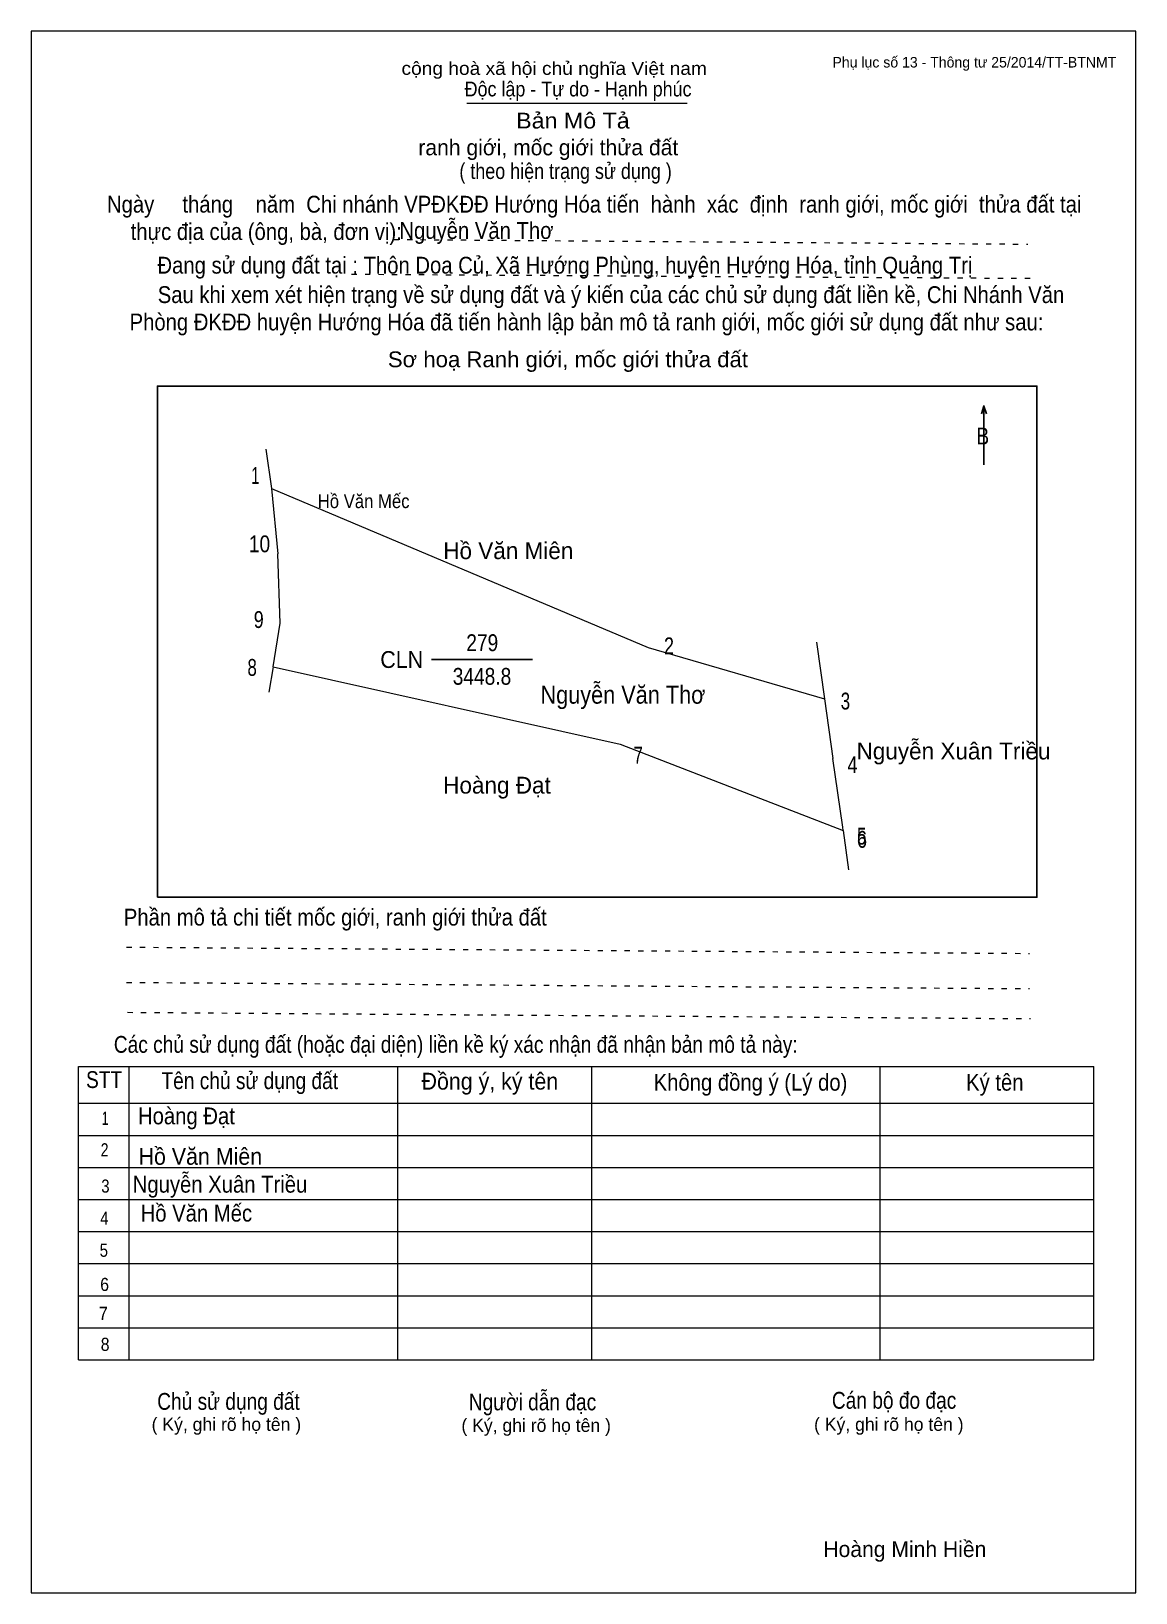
# Model space of a CAD drawing. Header units: centimetres. Extents: x 0 to 21, y 0 to 29.7.
import ezdxf
from ezdxf.enums import TextEntityAlignment as Align

# ---------------------------------------------------------------- set-up
doc = ezdxf.new("R2010")
doc.units = ezdxf.units.CM
doc.header["$LTSCALE"] = 0.13
doc.linetypes.add('DOTTED', pattern=[1.5, 0.3, -1.2])
for name, color, linetype, lineweight in [('1', 7, 'Continuous', 13), ('33', 7, 'Continuous', 25), ('6', 7, 'Continuous', 13), ('62', 7, 'Continuous', 13)]:
    doc.layers.add(name, color=color, linetype=linetype, lineweight=lineweight)
for name, color, linetype in [('2', 7, 'Continuous'), ('32', 7, 'Continuous'), ('34', 7, 'Continuous'), ('63', 7, 'Continuous')]:
    doc.layers.add(name, color=color, linetype=linetype)

msp = doc.modelspace()

# ---------------------------------------------------------------- linework, layer by layer
at = {"layer": '1'}
msp.add_lwpolyline([(21, 0), (21, 29.7), (0, 29.7), (0, 0)], close=True, dxfattribs=at)
at = {"layer": '33'}
msp.add_line((7.61, 17.75), (9.53, 17.75), dxfattribs=at)
at = {"layer": '6'}
for p, q in [((4.46, 21.75), (4.57, 21)), ((4.57, 21), (4.69, 19.76)), ((14.93, 18.08), (15.08, 17)), ((4.6, 17.61), (4.52, 17.13)), ((15.08, 17), (15.24, 15.87)), ((15.44, 14.5), (15.54, 13.75))]:
    msp.add_line(p, q, dxfattribs=at)
for points in [[(4.57, 21), (11.73, 17.98), (15.08, 17)], [(4.6, 17.61), (4.73, 18.44), (4.69, 19.76)], [(4.6, 17.61), (11.2, 16.14), (15.44, 14.5)], [(15.44, 14.5), (15.43, 14.56), (15.24, 15.87)]]:
    msp.add_lwpolyline(points, dxfattribs=at)
at = {"layer": '62'}
for p, q in [((8.28, 28.33), (12.47, 28.33)), ((0.9, 10.01), (20.2, 10.01)), ((0.9, 4.43), (0.9, 10.01)), ((1.86, 4.43), (1.86, 10.01)), ((6.97, 4.43), (6.97, 9.99)), ((10.66, 4.43), (10.66, 9.99)), ((16.14, 4.43), (16.14, 10.01)), ((20.2, 4.43), (20.2, 10.01)), ((0.9, 9.31), (20.2, 9.31)), ((0.9, 8.7), (20.2, 8.7)), ((0.9, 8.09), (20.2, 8.09)), ((0.9, 7.48), (20.2, 7.48)), ((0.9, 6.87), (20.2, 6.87)), ((0.9, 6.26), (20.2, 6.26)), ((0.9, 5.65), (20.2, 5.65)), ((0.9, 5.04), (20.2, 5.04)), ((0.9, 4.43), (20.2, 4.43))]:
    msp.add_line(p, q, dxfattribs=at)
at = {"layer": '62', "linetype": 'DOTTED'}
for p, q in [((6.89, 25.74), (18.95, 25.65)), ((6.09, 25.08), (19.04, 25)), ((1.81, 12.28), (18.98, 12.16)), ((1.81, 11.61), (18.98, 11.49)), ((1.83, 11.04), (19, 10.92))]:
    msp.add_line(p, q, dxfattribs=at)
at = {"layer": '62', "lineweight": 25}
for p, q in [((18.11, 22.58), (18.11, 21.45)), ((18.11, 22.57), (18.07, 22.42)), ((18.11, 22.57), (18.16, 22.42))]:
    msp.add_line(p, q, dxfattribs=at)
msp.add_lwpolyline([(2.4, 13.23), (19.12, 13.23), (19.12, 22.95), (2.4, 22.95)], close=True, dxfattribs=at)

# ---------------------------------------------------------------- texts
at = {"layer": '2', "width": 0.9}
for s, height, p in [('Hồ Văn Mếc', 0.2636, (6.32, 20.63)), ('Nguyễn Văn Thơ', 0.3426, (11.25, 16.91))]:
    msp.add_text(s, height=height, dxfattribs=at).set_placement(p, align=Align.CENTER)
at = {"layer": '32'}
for s, width, p in [('1', 0.65, (4.26, 21.09)), ('10', 0.85, (4.34, 19.79)), ('9', 0.8, (4.325, 18.35)), ('2', 0.8, (12.125, 17.85)), ('8', 0.75, (4.2, 17.44)), ('3', 0.75, (15.48, 16.8)), ('7', 0.75, (11.54, 15.77)), ('4', 0.8, (15.615, 15.59)), ('5', 0.75, (15.79, 14.23)), ('6', 0.8, (15.795, 14.17))]:
    msp.add_text(s, height=0.32, dxfattribs=dict(at, width=width)).set_placement(p, align=Align.CENTER)
at = {"layer": '33'}
for s, p in [('Hồ Văn Miên', (9.07, 19.66)), ('Hồ Văn Miên', (9.07, 19.66)), ('Nguyễn Xuân Triều', (17.535, 15.85)), ('Hoàng Đạt', (8.855, 15.2)), ('Hoàng Đạt', (8.855, 15.2))]:
    msp.add_text(s, height=0.32, dxfattribs=at).set_placement(p, align=Align.CENTER)
at = {"layer": '33', "width": 0.85}
for s, p in [('279', (8.575, 17.91)), ('3448.8', (8.57, 17.27))]:
    msp.add_text(s, height=0.32, dxfattribs=at).set_placement(p, align=Align.CENTER)
at = {"layer": '33', "width": 0.95}
msp.add_text('CLN', height=0.32, dxfattribs=at).set_placement((7.45, 17.59), align=Align.RIGHT)
at = {"layer": '34'}
for s, width, p in [('Nguyễn Văn Thơ', 0.9, (7, 25.75)), ('Hoàng Đạt', 0.9, (2.03, 8.91)), ('Hồ Văn Miên', 0.95, (2.04, 8.14)), ('Nguyễn Xuân Triều', 0.9, (1.93, 7.61)), ('Hồ Văn Mếc', 0.9, (2.08, 7.06))]:
    msp.add_text(s, height=0.32, dxfattribs=dict(at, width=width)).set_placement(p)
at = {"layer": '62'}
for s, height, width, p in [('cộng hoà xã hội chủ nghĩa Việt nam', 0.2474, 1.1, (7.04, 28.87)), ('Độc lập - Tự do - Hạnh phúc', 0.2828, 0.9, (8.24, 28.46)), ('Bản Mô Tả', 0.3, 1.1, (9.22, 27.85)), ('( theo hiện trạng sử dụng )', 0.3, 0.85, (8.14, 26.89)), ('Ngày     tháng    năm  Chi nhánh VPĐKĐĐ Hướng Hóa tiến  hành  xác  định  ranh giới, mốc giới  thửa đất tại ', 0.32, 0.9, (1.44, 26.25)), ('thực địa của (ông, bà, đơn vị): ', 0.32, 0.9, (1.89, 25.73)), ('Đang sử dụng đất tại : Thôn Doa Củ, Xã Hướng Phùng, huyện Hướng Hóa, tỉnh Quảng Trị', 0.32, 0.9, (2.4, 25.09)), ('     Sau khi xem xét hiện trạng về sử dụng đất và ý kiến của các chủ sử dụng đất liền kề, Chi Nhánh Văn ', 0.32, 0.9, (1.87, 24.53)), ('Phòng ĐKĐĐ huyện Hướng Hóa đã tiến hành lập bản mô tả ranh giới, mốc giới sử dụng đất như sau:', 0.32, 0.9, (1.87, 24.01)), ('Sơ hoạ Ranh giới, mốc giới thửa đất', 0.3, 1.05, (6.78, 23.31)), ('B', 0.32, 0.85, (17.97, 21.84)), ('Phần mô tả chi tiết mốc giới, ranh giới thửa đất ', 0.32, 0.9, (1.76, 12.69)), ('Các chủ sử dụng đất (hoặc đại diện) liền kề ký xác nhận đã nhận bản mô tả này:', 0.32, 0.85, (1.57, 10.27))]:
    msp.add_text(s, height=height, dxfattribs=dict(at, width=width)).set_placement(p)
msp.add_text('ranh giới, mốc giới thửa đất', height=0.3, dxfattribs=at).set_placement((7.36, 27.34))
for s, height, width, p in [('STT', 0.32, 0.85, (1.385, 9.6)), ('Tên chủ sử dụng đất', 0.32, 0.85, (4.155, 9.58)), ('Đồng ý, ký tên', 0.32, 0.95, (8.72, 9.57)), ('Không đồng ý (Lý do)', 0.32, 0.9, (13.675, 9.55)), ('Ký tên', 0.32, 0.9, (18.32, 9.55)), ('1', 0.25, 0.7, (1.405, 8.9)), ('2', 0.25, 0.8, (1.395, 8.3)), ('3', 0.25, 0.85, (1.41, 7.61)), ('4', 0.25, 0.85, (1.39, 7)), ('5', 0.25, 0.85, (1.38, 6.39)), ('6', 0.25, 0.9, (1.395, 5.74)), ('7', 0.25, 0.95, (1.37, 5.19)), ('8', 0.25, 0.9, (1.405, 4.6)), ('Người dẫn đạc', 0.32, 0.85, (9.53, 3.47)), ('Chủ sử dụng đất', 0.32, 0.85, (3.75, 3.48)), ('Cán bộ đo đạc', 0.32, 0.85, (16.405, 3.5))]:
    msp.add_text(s, height=height, dxfattribs=dict(at, width=width)).set_placement(p, align=Align.CENTER)
for p in [(3.71, 3.08), (9.6, 3.06), (16.305, 3.08)]:
    msp.add_text('( Ký, ghi rõ họ tên )', height=0.25, dxfattribs=at).set_placement(p, align=Align.CENTER)
at = {"layer": '63'}
msp.add_text('Phụ lục số 13 - Thông tư 25/2014/TT-BTNMT', height=0.2, dxfattribs=at).set_placement((20.63, 29.01), align=Align.RIGHT)
msp.add_text('Hoàng Minh Hiền', height=0.3, dxfattribs=at).set_placement((16.61, 0.68), align=Align.CENTER)

doc.saveas('drawing.dxf')
